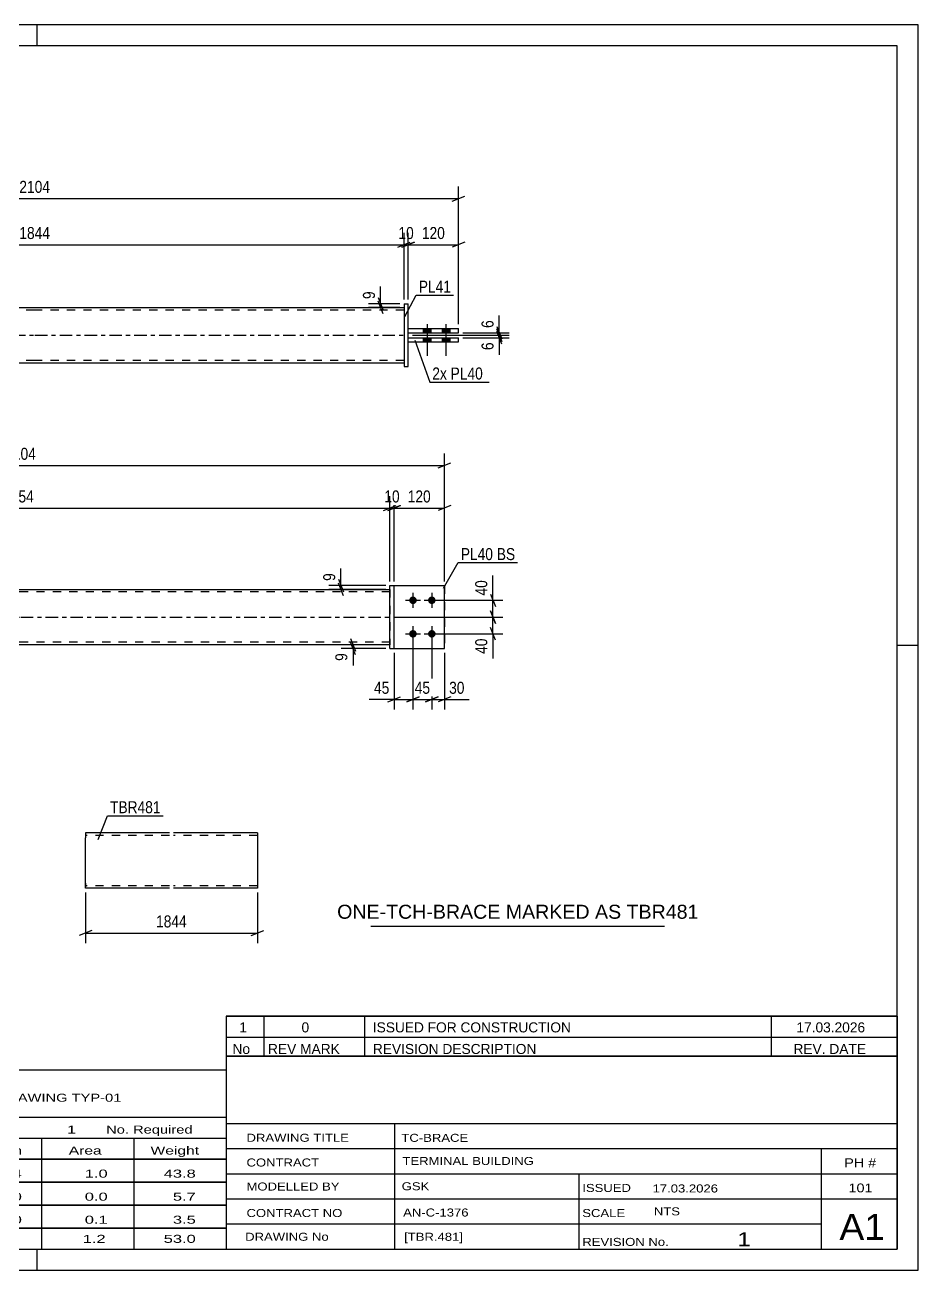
# Model space of a CAD drawing. Header units: millimetres. Extents: x 0 to 420, y 0 to 297.
# Drawn here: x 207 to 420, y 0 to 297 of the extents above; entities that cross this region are included whole.
import ezdxf

# ---------------------------------------------------------------- set-up
doc = ezdxf.new("R2010")
doc.units = ezdxf.units.MM
doc.linetypes.add('DXK_LINE_DOT2', pattern=[3.9198, 1.9599, -1.9599])
doc.linetypes.add('DXK_LINE_DOT3', pattern=[5.9187, 2.979, -0.9799, 0.9799, -0.9799])
doc.styles.add('Arial', font='ARIAL.TTF', dxfattribs={"height": 0.2})
doc.styles.add('Arial Narrow', font='ARIALN.TTF', dxfattribs={"height": 0.2})

# ---------------------------------------------------------------- blocks, each defined once
blk = doc.blocks.new('Unknown-581558151-1128')
at = {"color": 5, "linetype": 'Continuous'}
for p, q in [((420, 297), (0, 297)), ((210, 292), (210, 297)), ((420, 0), (420, 297)), ((415, 292), (5, 292)), ((415, 5), (415, 292)), ((420, 149), (415, 149)), ((5, 5), (415, 5)), ((210, 0), (210, 5)), ((0, 0), (420, 0))]:
    blk.add_line(p, q, dxfattribs=at)
blk = doc.blocks.new('Bolt-581558151-1806 - 1803')
at = {"linetype": 'Continuous'}
for points in [[(299.57, 160.66), (299.75, 160.64), (299.93, 160.58), (300.1, 160.49), (300.23, 160.36), (300.35, 160.21), (300.42, 160.04), (300.46, 159.85), (300.46, 159.67), (300.42, 159.48), (300.35, 159.31), (300.23, 159.16), (300.1, 159.03), (299.93, 158.94), (299.75, 158.88), (299.57, 158.86), (299.38, 158.88), (299.2, 158.94), (299.04, 159.03), (298.9, 159.16), (298.79, 159.31), (298.71, 159.48), (298.67, 159.67), (298.67, 159.85), (298.71, 160.04), (298.79, 160.21), (298.9, 160.36), (299.04, 160.49), (299.2, 160.58), (299.38, 160.64)], [(304.07, 160.66), (304.25, 160.64), (304.43, 160.58), (304.6, 160.49), (304.73, 160.36), (304.85, 160.21), (304.92, 160.04), (304.96, 159.85), (304.96, 159.67), (304.92, 159.48), (304.85, 159.31), (304.73, 159.16), (304.6, 159.03), (304.43, 158.94), (304.25, 158.88), (304.07, 158.86), (303.88, 158.88), (303.7, 158.94), (303.54, 159.03), (303.4, 159.16), (303.29, 159.31), (303.21, 159.48), (303.17, 159.67), (303.17, 159.85), (303.21, 160.04), (303.29, 160.21), (303.4, 160.36), (303.54, 160.49), (303.7, 160.58), (303.88, 160.64)], [(299.57, 152.66), (299.75, 152.64), (299.93, 152.58), (300.1, 152.49), (300.23, 152.36), (300.35, 152.21), (300.42, 152.04), (300.46, 151.85), (300.46, 151.67), (300.42, 151.48), (300.35, 151.31), (300.23, 151.16), (300.1, 151.03), (299.93, 150.94), (299.75, 150.88), (299.57, 150.86), (299.38, 150.88), (299.2, 150.94), (299.04, 151.03), (298.9, 151.16), (298.79, 151.31), (298.71, 151.48), (298.67, 151.67), (298.67, 151.85), (298.71, 152.04), (298.79, 152.21), (298.9, 152.36), (299.04, 152.49), (299.2, 152.58), (299.38, 152.64)], [(304.07, 152.66), (304.25, 152.64), (304.43, 152.58), (304.6, 152.49), (304.73, 152.36), (304.85, 152.21), (304.92, 152.04), (304.96, 151.85), (304.96, 151.67), (304.92, 151.48), (304.85, 151.31), (304.73, 151.16), (304.6, 151.03), (304.43, 150.94), (304.25, 150.88), (304.07, 150.86), (303.88, 150.88), (303.7, 150.94), (303.54, 151.03), (303.4, 151.16), (303.29, 151.31), (303.21, 151.48), (303.17, 151.67), (303.17, 151.85), (303.21, 152.04), (303.29, 152.21), (303.4, 152.36), (303.54, 152.49), (303.7, 152.58), (303.88, 152.64)]]:
    blk.add_hatch(color=1, dxfattribs=at).paths.add_polyline_path(points)
at = {"color": 1, "linetype": 'Continuous'}
for p, q in [((299.57, 161.56), (299.57, 157.96)), ((304.07, 161.56), (304.07, 157.96)), ((297.77, 159.76), (301.37, 159.76)), ((302.27, 159.76), (305.87, 159.76)), ((297.77, 151.76), (301.37, 151.76)), ((299.57, 153.56), (299.57, 149.96)), ((302.27, 151.76), (305.87, 151.76)), ((304.07, 153.56), (304.07, 149.96))]:
    blk.add_line(p, q, dxfattribs=at)
blk = doc.blocks.new('Part-581558151-1831 - 1803')
at = {"linetype": 'Continuous'}
blk.add_hatch(color=2, dxfattribs=at).paths.add_polyline_path([(147.97, 162.36), (147.17, 163.76), (148.77, 163.76)])
at = {"color": 2, "linetype": 'Continuous'}
for p, q in [((147.97, 162.36), (147.17, 163.76)), ((147.17, 163.76), (148.77, 163.76)), ((148.77, 163.76), (147.97, 162.36)), ((117.97, 162.36), (205.97, 162.36)), ((206.07, 162.36), (294.07, 162.36)), ((205.97, 149.16), (117.97, 149.16)), ((294.07, 149.16), (206.07, 149.16))]:
    blk.add_line(p, q, dxfattribs=at)
at = {"color": 7, "linetype": 'DXK_LINE_DOT2'}
for p, q in [((117.97, 149.16), (117.97, 162.36)), ((205.97, 161.76), (117.97, 161.76)), ((294.07, 161.76), (206.07, 161.76)), ((294.07, 162.36), (294.07, 149.16)), ((205.97, 149.76), (117.97, 149.76)), ((294.07, 149.76), (206.07, 149.76))]:
    blk.add_line(p, q, dxfattribs=at)
at = {"color": 7, "linetype": 'DXK_LINE_DOT3'}
for p, q in [((117.97, 155.76), (205.97, 155.76)), ((206.07, 155.76), (294.07, 155.76))]:
    blk.add_line(p, q, dxfattribs=at)
at = {"color": 2, "linetype": 'Continuous'}
blk.add_circle((147.97, 163.26), 1, dxfattribs=at)
blk = doc.blocks.new('Part-581558151-1836 - 1803')
at = {"color": 2, "linetype": 'Continuous'}
for p, q in [((295.07, 163.26), (307.07, 163.26)), ((307.07, 163.26), (307.07, 163.26)), ((307.07, 148.26), (307.07, 163.26)), ((295.07, 148.26), (307.07, 148.26))]:
    blk.add_line(p, q, dxfattribs=at)
at = {"color": 7, "linetype": 'DXK_LINE_DOT2'}
for p, q in [((295.07, 163.26), (307.07, 163.26)), ((295.07, 148.26), (295.07, 163.26)), ((295.07, 148.26), (295.07, 148.26)), ((295.07, 148.26), (307.07, 148.26))]:
    blk.add_line(p, q, dxfattribs=at)
blk = doc.blocks.new('Part-581558151-1841 - 1803')
at = {"color": 7, "linetype": 'DXK_LINE_DOT2'}
for p, q in [((295.07, 163.26), (307.07, 163.26)), ((295.07, 148.26), (295.07, 163.26)), ((295.07, 163.26), (307.07, 163.26)), ((307.07, 163.26), (307.07, 163.26)), ((307.07, 163.26), (307.07, 148.26)), ((295.07, 148.26), (295.07, 148.26)), ((295.07, 148.26), (307.07, 148.26)), ((295.07, 148.26), (307.07, 148.26))]:
    blk.add_line(p, q, dxfattribs=at)
blk = doc.blocks.new('Part-581558151-1842 - 1803')
at = {"color": 2, "linetype": 'Continuous'}
for p, q in [((294.07, 163.26), (295.07, 163.26)), ((294.07, 148.26), (294.07, 163.26)), ((295.07, 148.26), (295.07, 163.26)), ((294.07, 148.26), (295.07, 148.26)), ((294.07, 148.26), (295.07, 148.26))]:
    blk.add_line(p, q, dxfattribs=at)
at = {"color": 7, "linetype": 'DXK_LINE_DOT2'}
for p, q in [((294.07, 163.26), (295.07, 163.26)), ((294.07, 148.26), (294.07, 148.26)), ((295.07, 148.26), (295.07, 148.26)), ((295.07, 148.26), (295.07, 148.26))]:
    blk.add_line(p, q, dxfattribs=at)
blk = doc.blocks.new('Part-581558151-2189 - 2170')
at = {"color": 2, "linetype": 'Continuous'}
for p, q in [((297.43, 230.49), (297.43, 215.49)), ((297.43, 230.49), (298.43, 230.49)), ((298.43, 215.49), (298.43, 230.49)), ((297.43, 215.49), (298.43, 215.49)), ((297.43, 215.49), (298.43, 215.49))]:
    blk.add_line(p, q, dxfattribs=at)
at = {"color": 7, "linetype": 'DXK_LINE_DOT2'}
for p, q in [((297.43, 230.49), (297.43, 230.49)), ((297.43, 230.49), (298.43, 230.49)), ((297.43, 215.49), (297.43, 215.49)), ((298.43, 215.49), (298.43, 215.49)), ((298.43, 215.49), (298.43, 215.49))]:
    blk.add_line(p, q, dxfattribs=at)
blk = doc.blocks.new('Bolt-581558151-2173 - 2170')
at = {"linetype": 'Continuous'}
for points in [[(303.83, 224.59), (302.03, 224.59), (302.03, 223.59), (303.83, 223.59)], [(303.83, 224.59), (302.03, 224.59), (302.03, 223.59), (303.83, 223.59)], [(308.33, 224.59), (306.53, 224.59), (306.53, 223.59), (308.33, 223.59)], [(308.33, 224.59), (306.53, 224.59), (306.53, 223.59), (308.33, 223.59)], [(303.83, 222.39), (302.03, 222.39), (302.03, 221.39), (303.83, 221.39)], [(303.83, 222.39), (302.03, 222.39), (302.03, 221.39), (303.83, 221.39)], [(308.33, 222.39), (306.53, 222.39), (306.53, 221.39), (308.33, 221.39)], [(308.33, 222.39), (306.53, 222.39), (306.53, 221.39), (308.33, 221.39)]]:
    blk.add_hatch(color=1, dxfattribs=at).paths.add_polyline_path(points)
at = {"color": 1, "linetype": 'Continuous'}
for p, q in [((302.03, 224.59), (302.03, 223.59)), ((302.03, 224.59), (302.03, 223.59)), ((302.93, 225.59), (302.93, 218.09)), ((302.93, 225.59), (302.93, 218.09)), ((303.83, 224.59), (303.83, 223.59)), ((303.83, 224.59), (303.83, 223.59)), ((306.53, 224.59), (306.53, 223.59)), ((306.53, 224.59), (306.53, 223.59)), ((307.43, 225.59), (307.43, 218.09)), ((307.43, 225.59), (307.43, 218.09)), ((308.33, 224.59), (308.33, 223.59)), ((308.33, 224.59), (308.33, 223.59)), ((302.03, 222.39), (302.03, 221.39)), ((302.03, 222.39), (302.03, 221.39)), ((303.83, 222.39), (303.83, 221.39)), ((303.83, 222.39), (303.83, 221.39)), ((306.53, 222.39), (306.53, 221.39)), ((306.53, 222.39), (306.53, 221.39)), ((308.33, 222.39), (308.33, 221.39)), ((308.33, 222.39), (308.33, 221.39))]:
    blk.add_line(p, q, dxfattribs=at)
blk = doc.blocks.new('Part-581558151-2194 - 2170')
at = {"color": 2, "linetype": 'Continuous'}
for p, q in [((298.43, 224.59), (310.43, 224.59)), ((298.43, 223.59), (298.43, 224.59)), ((298.43, 223.59), (310.43, 223.59)), ((298.43, 223.59), (310.43, 223.59)), ((310.43, 223.59), (310.43, 224.59))]:
    blk.add_line(p, q, dxfattribs=at)
at = {"color": 7, "linetype": 'DXK_LINE_DOT2'}
for p, q in [((298.43, 224.59), (310.43, 224.59)), ((298.43, 223.59), (298.43, 223.59)), ((310.43, 223.59), (310.43, 223.59)), ((310.43, 223.59), (310.43, 223.59))]:
    blk.add_line(p, q, dxfattribs=at)
blk = doc.blocks.new('Part-581558151-2199 - 2170')
at = {"color": 2, "linetype": 'Continuous'}
for p, q in [((298.43, 222.39), (310.43, 222.39)), ((298.43, 221.39), (298.43, 222.39)), ((298.43, 221.39), (310.43, 221.39)), ((298.43, 221.39), (310.43, 221.39)), ((310.43, 221.39), (310.43, 222.39))]:
    blk.add_line(p, q, dxfattribs=at)
at = {"color": 7, "linetype": 'DXK_LINE_DOT2'}
for p, q in [((298.43, 222.39), (310.43, 222.39)), ((298.43, 221.39), (298.43, 221.39)), ((310.43, 221.39), (310.43, 221.39)), ((310.43, 221.39), (310.43, 221.39))]:
    blk.add_line(p, q, dxfattribs=at)
blk = doc.blocks.new('Part-581558151-2204 - 2170')
at = {"linetype": 'Continuous'}
blk.add_hatch(color=2, dxfattribs=at).paths.add_polyline_path([(151.33, 222.99), (150.53, 224.39), (152.13, 224.39)])
at = {"color": 2, "linetype": 'Continuous'}
for p, q in [((121.33, 229.59), (209.33, 229.59)), ((209.43, 229.59), (297.43, 229.59)), ((151.33, 222.99), (150.53, 224.39)), ((150.53, 224.39), (152.13, 224.39)), ((152.13, 224.39), (151.33, 222.99)), ((121.33, 216.39), (209.33, 216.39)), ((209.43, 216.39), (297.43, 216.39))]:
    blk.add_line(p, q, dxfattribs=at)
at = {"color": 7, "linetype": 'DXK_LINE_DOT2'}
for p, q in [((121.33, 229.59), (121.33, 216.39)), ((209.33, 228.99), (121.33, 228.99)), ((297.43, 228.99), (209.43, 228.99)), ((297.43, 229.59), (297.43, 216.39)), ((209.33, 216.99), (121.33, 216.99)), ((297.43, 216.99), (209.43, 216.99))]:
    blk.add_line(p, q, dxfattribs=at)
at = {"color": 7, "linetype": 'DXK_LINE_DOT3'}
for p, q in [((121.33, 222.99), (209.33, 222.99)), ((209.43, 222.99), (297.43, 222.99))]:
    blk.add_line(p, q, dxfattribs=at)
at = {"color": 2, "linetype": 'Continuous'}
blk.add_circle((151.33, 223.89), 1, dxfattribs=at)
blk = doc.blocks.new('Part-581558151-1241 - 1223')
at = {"color": 2, "linetype": 'Continuous'}
for p, q in [((221.48, 104.28), (221.48, 103.08)), ((241.48, 104.28), (221.48, 104.28)), ((262.48, 104.28), (242.48, 104.28)), ((262.48, 104.28), (262.48, 91.08)), ((221.48, 92.28), (221.48, 103.08)), ((221.48, 91.17), (221.48, 92.28)), ((221.48, 91.08), (221.48, 91.17)), ((241.48, 91.08), (221.48, 91.08)), ((262.48, 91.08), (242.48, 91.08))]:
    blk.add_line(p, q, dxfattribs=at)
at = {"color": 7, "linetype": 'DXK_LINE_DOT2'}
for p, q in [((262.48, 104.18), (262.48, 104.28)), ((241.48, 103.68), (221.48, 103.68)), ((262.48, 103.68), (242.48, 103.68)), ((221.48, 92.28), (221.48, 91.43)), ((221.48, 91.68), (221.48, 91.72)), ((241.48, 91.68), (221.48, 91.68)), ((262.48, 91.68), (242.48, 91.68)), ((262.48, 91.68), (262.48, 91.72))]:
    blk.add_line(p, q, dxfattribs=at)
blk = doc.blocks.new('StraightDimension-581558151-1933 - 1803')
at = {"color": 7, "linetype": 'Continuous'}
for p, q in [((295.07, 155.76), (321.03, 155.76)), ((318.03, 157.26), (319.23, 154.26)), ((318.63, 151.76), (318.63, 155.76)), ((305.07, 151.76), (321.03, 151.76)), ((319.23, 150.26), (318.03, 153.26))]:
    blk.add_line(p, q, dxfattribs=at)
at = {"color": 0}
blk.add_wipeout([(317.88, 151.24), (313.68, 151.24), (313.68, 146.38), (317.88, 146.38)], dxfattribs=at)
at = {"color": 7, "linetype": 'Continuous'}
blk.add_line((318.63, 151.76), (318.63, 145.85), dxfattribs=at)
blk.add_line((318.63, 151.76), (318.63, 145.85), dxfattribs=at)
at = {"color": 3, "style": 'Arial Narrow'}
blk.add_text('40', height=2.863, rotation=90.0002, dxfattribs=at).set_placement((317.28, 146.98))
blk = doc.blocks.new('StraightDimension-581558151-2126 - 1803')
at = {"color": 7, "linetype": 'Continuous'}
for p, q in [((104.97, 164.26), (104.97, 194.77)), ((307.07, 164.26), (307.07, 194.77)), ((106.47, 192.52), (103.47, 191.32)), ((104.97, 191.92), (307.07, 191.92)), ((305.57, 191.32), (308.57, 192.52))]:
    blk.add_line(p, q, dxfattribs=at)
at = {"color": 0}
blk.add_wipeout([(210.27, 192.67), (210.27, 196.87), (201.76, 196.87), (201.76, 192.67)], dxfattribs=at)
at = {"color": 3, "style": 'Arial Narrow'}
blk.add_text('2104', height=2.863, dxfattribs=at).set_placement((202.36, 193.27))
blk = doc.blocks.new('StraightDimension-581558151-1969 - 1803')
at = {"color": 7, "linetype": 'Continuous'}
for p, q in [((304.07, 150.76), (304.07, 133.71)), ((307.07, 147.26), (307.07, 133.71)), ((302.57, 135.51), (305.57, 136.71)), ((308.57, 136.71), (305.57, 135.51)), ((304.07, 136.11), (307.07, 136.11))]:
    blk.add_line(p, q, dxfattribs=at)
at = {"color": 0}
blk.add_wipeout([(312.45, 136.86), (312.45, 141.06), (307.59, 141.06), (307.59, 136.86)], dxfattribs=at)
at = {"color": 7, "linetype": 'Continuous'}
blk.add_line((307.07, 136.11), (312.97, 136.11), dxfattribs=at)
blk.add_line((307.07, 136.11), (312.97, 136.11), dxfattribs=at)
at = {"color": 3, "style": 'Arial Narrow'}
blk.add_text('30', height=2.863, dxfattribs=at).set_placement((308.19, 137.46))
blk = doc.blocks.new('StraightDimension-581558151-1906 - 1803')
at = {"color": 7, "linetype": 'Continuous'}
for p, q in [((281.78, 164.76), (282.98, 161.76)), ((282.98, 160.86), (281.78, 163.86)), ((293.07, 163.26), (279.53, 163.26)), ((293.07, 162.36), (279.53, 162.36)), ((282.38, 162.36), (282.38, 163.26))]:
    blk.add_line(p, q, dxfattribs=at)
at = {"color": 0}
blk.add_wipeout([(281.63, 166.81), (277.43, 166.81), (277.43, 163.79), (281.63, 163.79)], dxfattribs=at)
at = {"color": 7, "linetype": 'Continuous'}
blk.add_line((282.38, 163.26), (282.38, 167.34), dxfattribs=at)
blk.add_line((282.38, 163.26), (282.38, 167.34), dxfattribs=at)
at = {"color": 3, "style": 'Arial Narrow'}
blk.add_text('9', height=2.86, rotation=90.0002, dxfattribs=at).set_placement((281.03, 164.39))
blk = doc.blocks.new('StraightDimension-581558151-1851 - 1803')
at = {"color": 7, "linetype": 'Continuous'}
for p, q in [((295.07, 164.26), (295.07, 184.6)), ((307.07, 164.26), (307.07, 184.6)), ((293.57, 181.15), (296.57, 182.35)), ((295.07, 181.75), (307.07, 181.75)), ((308.57, 182.35), (305.57, 181.15))]:
    blk.add_line(p, q, dxfattribs=at)
at = {"color": 0}
blk.add_wipeout([(304.41, 182.5), (304.41, 186.7), (297.72, 186.7), (297.72, 182.5)], dxfattribs=at)
at = {"color": 3, "style": 'Arial Narrow'}
blk.add_text('120', height=2.863, dxfattribs=at).set_placement((298.32, 183.1))
blk = doc.blocks.new('StraightDimension-581558151-1867 - 1803')
at = {"color": 7, "linetype": 'Continuous'}
for p, q in [((294.07, 164.26), (294.07, 184.6)), ((295.07, 164.26), (295.07, 184.6)), ((292.57, 181.15), (295.57, 182.35)), ((296.57, 182.35), (293.57, 181.15)), ((294.07, 181.75), (295.07, 181.75))]:
    blk.add_line(p, q, dxfattribs=at)
at = {"color": 0}
blk.add_wipeout([(296.99, 182.5), (296.99, 186.7), (292.14, 186.7), (292.14, 182.5)], dxfattribs=at)
at = {"color": 3, "style": 'Arial Narrow'}
blk.add_text('10', height=2.863, dxfattribs=at).set_placement((292.74, 183.1))
blk = doc.blocks.new('StraightDimension-581558151-1878 - 1803')
at = {"color": 7, "linetype": 'Continuous'}
for p, q in [((116.97, 164.26), (116.97, 184.6)), ((294.07, 164.26), (294.07, 184.6)), ((118.47, 182.35), (115.47, 181.15)), ((116.97, 181.75), (294.07, 181.75)), ((292.57, 181.15), (295.57, 182.35))]:
    blk.add_line(p, q, dxfattribs=at)
at = {"color": 0}
blk.add_wipeout([(209.77, 182.5), (209.77, 186.7), (201.26, 186.7), (201.26, 182.5)], dxfattribs=at)
at = {"color": 3, "style": 'Arial Narrow'}
blk.add_text('1854', height=2.863, dxfattribs=at).set_placement((201.86, 183.1))
blk = doc.blocks.new('StraightDimension-581558151-1982 - 1803')
at = {"color": 7, "linetype": 'Continuous'}
for p, q in [((299.57, 150.76), (299.57, 133.71)), ((304.07, 150.76), (304.07, 133.71)), ((298.07, 135.51), (301.07, 136.71)), ((305.57, 136.71), (302.57, 135.51)), ((299.57, 136.11), (304.07, 136.11))]:
    blk.add_line(p, q, dxfattribs=at)
at = {"color": 0}
blk.add_wipeout([(304.24, 136.86), (304.24, 141.06), (299.39, 141.06), (299.39, 136.86)], dxfattribs=at)
at = {"color": 3, "style": 'Arial Narrow'}
blk.add_text('45', height=2.863, dxfattribs=at).set_placement((299.99, 137.46))
blk = doc.blocks.new('StraightDimension-581558151-1918 - 1803')
at = {"color": 7, "linetype": 'Continuous'}
for p, q in [((318.03, 161.26), (319.23, 158.26)), ((305.07, 159.76), (321.03, 159.76)), ((318.63, 155.76), (318.63, 159.76)), ((295.07, 155.76), (321.03, 155.76)), ((319.23, 154.26), (318.03, 157.26))]:
    blk.add_line(p, q, dxfattribs=at)
at = {"color": 0}
blk.add_wipeout([(317.88, 165.14), (313.68, 165.14), (313.68, 160.29), (317.88, 160.29)], dxfattribs=at)
at = {"color": 7, "linetype": 'Continuous'}
blk.add_line((318.63, 159.76), (318.63, 165.67), dxfattribs=at)
blk.add_line((318.63, 159.76), (318.63, 165.67), dxfattribs=at)
at = {"color": 3, "style": 'Arial Narrow'}
blk.add_text('40', height=2.863, rotation=90.0002, dxfattribs=at).set_placement((317.28, 160.89))
blk = doc.blocks.new('StraightDimension-581558151-1992 - 1803')
at = {"color": 7, "linetype": 'Continuous'}
for p, q in [((299.57, 150.76), (299.57, 133.71)), ((295.07, 147.26), (295.07, 133.71)), ((293.57, 135.51), (296.57, 136.71)), ((301.07, 136.71), (298.07, 135.51)), ((295.07, 136.11), (299.57, 136.11))]:
    blk.add_line(p, q, dxfattribs=at)
at = {"color": 0}
blk.add_wipeout([(294.54, 136.86), (294.54, 141.06), (289.68, 141.06), (289.68, 136.86)], dxfattribs=at)
at = {"color": 7, "linetype": 'Continuous'}
blk.add_line((295.07, 136.11), (289.16, 136.11), dxfattribs=at)
blk.add_line((295.07, 136.11), (289.16, 136.11), dxfattribs=at)
at = {"color": 3, "style": 'Arial Narrow'}
blk.add_text('45', height=2.863, dxfattribs=at).set_placement((290.28, 137.46))
blk = doc.blocks.new('StraightDimension-581558151-2009 - 1803')
at = {"color": 7, "linetype": 'Continuous'}
for p, q in [((293.07, 149.16), (282.42, 149.16)), ((284.67, 150.66), (285.87, 147.66)), ((285.87, 146.76), (284.67, 149.76)), ((285.27, 148.26), (285.27, 149.16)), ((293.07, 148.26), (282.42, 148.26))]:
    blk.add_line(p, q, dxfattribs=at)
at = {"color": 0}
blk.add_wipeout([(284.52, 147.74), (280.32, 147.74), (280.32, 144.71), (284.52, 144.71)], dxfattribs=at)
at = {"color": 7, "linetype": 'Continuous'}
blk.add_line((285.27, 148.26), (285.27, 144.18), dxfattribs=at)
blk.add_line((285.27, 148.26), (285.27, 144.18), dxfattribs=at)
at = {"color": 3, "style": 'Arial Narrow'}
blk.add_text('9', height=2.86, rotation=90.0002, dxfattribs=at).set_placement((283.92, 145.31))
blk = doc.blocks.new('StraightDimension-581558151-2249 - 2170')
at = {"color": 7, "linetype": 'Continuous'}
for p, q in [((297.43, 231.49), (297.43, 247.43)), ((298.43, 231.49), (298.43, 247.43)), ((295.93, 243.98), (298.93, 245.18)), ((299.93, 245.18), (296.93, 243.98)), ((297.43, 244.58), (298.43, 244.58))]:
    blk.add_line(p, q, dxfattribs=at)
at = {"color": 0}
blk.add_wipeout([(300.36, 245.33), (300.36, 249.53), (295.5, 249.53), (295.5, 245.33)], dxfattribs=at)
at = {"color": 3, "style": 'Arial Narrow'}
blk.add_text('10', height=2.863, dxfattribs=at).set_placement((296.1, 245.93))
blk = doc.blocks.new('StraightDimension-581558151-2208 - 2170')
at = {"color": 7, "linetype": 'Continuous'}
for p, q in [((108.33, 225.59), (108.33, 258.44)), ((310.43, 225.59), (310.43, 258.44)), ((109.83, 256.19), (106.83, 254.99)), ((108.33, 255.59), (310.43, 255.59)), ((308.93, 254.99), (311.93, 256.19))]:
    blk.add_line(p, q, dxfattribs=at)
at = {"color": 0}
blk.add_wipeout([(213.64, 256.34), (213.64, 260.54), (205.12, 260.54), (205.12, 256.34)], dxfattribs=at)
at = {"color": 3, "style": 'Arial Narrow'}
blk.add_text('2104', height=2.863, dxfattribs=at).set_placement((205.72, 256.94))
blk = doc.blocks.new('StraightDimension-581558151-2239 - 2170')
at = {"color": 7, "linetype": 'Continuous'}
for p, q in [((121.33, 231.49), (121.33, 247.43)), ((297.43, 231.49), (297.43, 247.43)), ((122.83, 245.18), (119.83, 243.98)), ((121.33, 244.58), (297.43, 244.58)), ((295.93, 243.98), (298.93, 245.18))]:
    blk.add_line(p, q, dxfattribs=at)
at = {"color": 0}
blk.add_wipeout([(213.64, 245.33), (213.64, 249.53), (205.12, 249.53), (205.12, 245.33)], dxfattribs=at)
at = {"color": 3, "style": 'Arial Narrow'}
blk.add_text('1844', height=2.863, dxfattribs=at).set_placement((205.72, 245.93))
blk = doc.blocks.new('StraightDimension-581558151-2259 - 2170')
at = {"color": 7, "linetype": 'Continuous'}
for p, q in [((298.43, 231.49), (298.43, 247.43)), ((310.43, 225.59), (310.43, 247.43)), ((296.93, 243.98), (299.93, 245.18)), ((298.43, 244.58), (310.43, 244.58)), ((311.93, 245.18), (308.93, 243.98))]:
    blk.add_line(p, q, dxfattribs=at)
at = {"color": 0}
blk.add_wipeout([(307.77, 245.33), (307.77, 249.53), (301.09, 249.53), (301.09, 245.33)], dxfattribs=at)
at = {"color": 3, "style": 'Arial Narrow'}
blk.add_text('120', height=2.863, dxfattribs=at).set_placement((301.69, 245.93))
blk = doc.blocks.new('StraightDimension-581558151-2347 - 2170')
at = {"color": 7, "linetype": 'Continuous'}
for p, q in [((291.25, 231.99), (292.45, 228.99)), ((296.43, 230.49), (289, 230.49)), ((296.43, 229.59), (289, 229.59)), ((292.45, 228.09), (291.25, 231.09)), ((291.85, 229.59), (291.85, 230.49))]:
    blk.add_line(p, q, dxfattribs=at)
at = {"color": 0}
blk.add_wipeout([(291.1, 234.04), (286.9, 234.04), (286.9, 231.01), (291.1, 231.01)], dxfattribs=at)
at = {"color": 7, "linetype": 'Continuous'}
blk.add_line((291.85, 230.49), (291.85, 234.57), dxfattribs=at)
blk.add_line((291.85, 230.49), (291.85, 234.57), dxfattribs=at)
at = {"color": 3, "style": 'Arial Narrow'}
blk.add_text('9', height=2.86, rotation=90.0002, dxfattribs=at).set_placement((290.5, 231.61))
blk = doc.blocks.new('StraightDimension-581558151-2328 - 2170')
at = {"color": 7, "linetype": 'Continuous'}
for p, q in [((299.43, 222.99), (322.53, 222.99)), ((319.53, 224.49), (320.73, 221.49)), ((320.73, 220.89), (319.53, 223.89)), ((320.13, 222.39), (320.13, 222.99)), ((311.43, 222.39), (322.53, 222.39))]:
    blk.add_line(p, q, dxfattribs=at)
at = {"color": 0}
blk.add_wipeout([(319.38, 221.87), (315.18, 221.87), (315.18, 218.84), (319.38, 218.84)], dxfattribs=at)
at = {"color": 7, "linetype": 'Continuous'}
blk.add_line((320.13, 222.39), (320.13, 218.31), dxfattribs=at)
blk.add_line((320.13, 222.39), (320.13, 218.31), dxfattribs=at)
at = {"color": 3, "style": 'Arial Narrow'}
blk.add_text('6', height=2.86, rotation=90.0002, dxfattribs=at).set_placement((318.78, 219.44))
blk = doc.blocks.new('StraightDimension-581558151-2337 - 2170')
at = {"color": 7, "linetype": 'Continuous'}
for p, q in [((299.43, 222.99), (322.53, 222.99)), ((311.43, 223.59), (322.53, 223.59)), ((319.53, 225.09), (320.73, 222.09)), ((320.73, 221.49), (319.53, 224.49)), ((320.13, 222.99), (320.13, 223.59))]:
    blk.add_line(p, q, dxfattribs=at)
at = {"color": 0}
blk.add_wipeout([(319.38, 227.14), (315.18, 227.14), (315.18, 224.12), (319.38, 224.12)], dxfattribs=at)
at = {"color": 7, "linetype": 'Continuous'}
blk.add_line((320.13, 223.59), (320.13, 227.67), dxfattribs=at)
blk.add_line((320.13, 223.59), (320.13, 227.67), dxfattribs=at)
at = {"color": 3, "style": 'Arial Narrow'}
blk.add_text('6', height=2.86, rotation=90.0002, dxfattribs=at).set_placement((318.78, 224.72))
blk = doc.blocks.new('StraightDimension-581558151-1323 - 1223')
at = {"color": 7, "linetype": 'Continuous'}
for p, q in [((221.48, 90.08), (221.48, 77.98)), ((262.48, 90.08), (262.48, 77.98)), ((222.98, 80.98), (219.98, 79.78)), ((221.48, 80.38), (262.48, 80.38)), ((260.98, 79.78), (263.98, 80.98))]:
    blk.add_line(p, q, dxfattribs=at)
at = {"color": 0}
blk.add_wipeout([(246.23, 81.13), (246.23, 85.33), (237.72, 85.33), (237.72, 81.13)], dxfattribs=at)
at = {"color": 3, "style": 'Arial Narrow'}
blk.add_text('1844', height=2.863, dxfattribs=at).set_placement((238.32, 81.73))
blk = doc.blocks.new('Unknown-581558151-3932')
at = {"color": 7, "linetype": 'Continuous'}
for p, q in [((255, 51.05), (255, 5)), ((255, 51.05), (415, 51.05)), ((415, 51), (415, 5)), ((255, 35), (415, 35)), ((295.14, 35), (295.14, 5)), ((255, 29), (415, 29)), ((397, 5.05), (397, 29.05)), ((255, 23), (415, 23)), ((339.14, 23), (339.14, 5)), ((255, 17), (415, 17)), ((255, 11), (397, 11)), ((255, 5), (415, 5))]:
    blk.add_line(p, q, dxfattribs=at)
at = {"color": 7, "style": 'Arial Narrow'}
for s, height, width, p in [('DRAWING TITLE', 1.9089, 1.425378, (259.88, 30.61)), ('TC-BRACE', 1.909, 1.425378, (296.81, 30.59)), ('TERMINAL BUILDING', 1.9089, 1.425378, (297.06, 25.07)), ('CONTRACT', 1.909, 1.425378, (259.88, 24.71)), ('MODELLED BY', 1.9089, 1.425378, (259.88, 18.98)), ('GSK', 1.909, 1.425378, (296.88, 19.04)), ('ISSUED', 1.909, 1.425378, (339.94, 18.64)), ('17.03.2026', 1.909, 1.425378, (356.69, 18.52)), ('CONTRACT NO', 1.9089, 1.425378, (259.88, 12.66)), ('AN-C-1376', 1.909, 1.425378, (297.23, 12.78)), ('SCALE', 1.909, 1.425378, (339.94, 12.65)), ('A1', 6.204, 1.25, (401.24, 7.2)), ('DRAWING No', 1.909, 1.425378, (259.56, 7)), ('[TBR.481]', 1.909, 1.425378, (297.46, 6.99)), ('1', 3.34, 1.5, (376.91, 5.68)), ('REVISION No.', 1.9089, 1.425378, (339.94, 5.77))]:
    blk.add_text(s, height=height, dxfattribs=dict(at, width=width)).set_placement(p)
at = {"color": 7, "linetype": 'Continuous', "style": 'Arial Narrow'}
for s, height, width, p in [('PH #', 2.1, 1.42538, (402.4, 24.55)), ('101', 2.1, 1.42538, (403.41, 18.55)), ('NTS', 1.909, 1.425378, (357, 13.05))]:
    blk.add_text(s, height=height, dxfattribs=dict(at, width=width)).set_placement(p)
blk = doc.blocks.new('Unknown-581558151-3933')
at = {"color": 7, "linetype": 'Continuous'}
for p, q in [((255, 60.55), (415, 60.55)), ((415, 60.55), (255, 60.55)), ((255, 60.55), (255, 55.55)), ((264, 60.55), (264, 55.55)), ((288, 60.55), (288, 55.55)), ((385, 60.55), (385, 55.55)), ((415, 60.55), (415, 55.55)), ((255, 55.55), (415, 55.55)), ((255, 55.55), (255, 51.05)), ((255, 55.55), (415, 55.55)), ((264, 55.55), (264, 51.05)), ((288, 55.55), (288, 51.05)), ((385, 55.55), (385, 51.05)), ((415, 55.55), (415, 51.05)), ((415, 51.05), (255, 51.05))]:
    blk.add_line(p, q, dxfattribs=at)
at = {"color": 7, "linetype": 'Continuous', "style": 'Arial Narrow'}
for s, height, width, p in [('1', 2.39, 1.196471, (258.16, 56.7)), ('0', 2.39, 1.196471, (273, 56.7)), ('ISSUED FOR CONSTRUCTION', 2.3861, 1.196471, (290, 56.7)), ('17.03.2026', 2.386, 1.196471, (391, 56.7)), ('No', 2.386, 1.2, (256.54, 51.55)), ('REV MARK', 2.386, 1.2, (265, 51.55)), ('REVISION DESCRIPTION', 2.3861, 1.2, (290, 51.55)), ('REV. DATE', 2.386, 1.2, (390.28, 51.55))]:
    blk.add_text(s, height=height, dxfattribs=dict(at, width=width)).set_placement(p)
blk = doc.blocks.new('Unknown-581558151-3934')
at = {"color": 7, "linetype": 'Continuous'}
for p, q in [((95, 47.75), (255, 47.75)), ((95, 36.5), (95, 47.75)), ((255, 47.75), (255, 36.5)), ((95, 36.5), (255, 36.5)), ((95, 36.5), (95, 31.5)), ((255, 36.5), (255, 31.5)), ((95, 31.5), (255, 31.5)), ((95, 31.5), (95, 26.5)), ((119, 31.5), (119, 26.5)), ((154.5, 31.5), (154.5, 26.5)), ((180.5, 31.5), (180.5, 26.5)), ((193.5, 31.5), (193.5, 26.5)), ((211, 31.5), (211, 26.5)), ((233, 31.5), (233, 26.5)), ((255, 31.5), (255, 26.5)), ((95, 26.5), (255, 26.5)), ((95, 26.45), (95, 21.05)), ((95, 26.45), (255, 26.45)), ((119, 26.5), (119, 21)), ((154.5, 26.5), (154.5, 21)), ((180.5, 26.5), (180.5, 21)), ((193.5, 26.5), (193.5, 21)), ((211, 26.5), (211, 21)), ((233, 26.5), (233, 21)), ((255, 26.45), (255, 21.05)), ((95, 21.05), (255, 21.05)), ((95, 20.95), (95, 15.55)), ((95, 20.95), (255, 20.95)), ((119, 21), (119, 15.5)), ((154.5, 21), (154.5, 15.5)), ((180.5, 21), (180.5, 15.5)), ((193.5, 21), (193.5, 15.5)), ((211, 21), (211, 15.5)), ((233, 21), (233, 15.5)), ((255, 20.95), (255, 15.55)), ((95, 15.55), (255, 15.55)), ((95, 15.45), (95, 10.05)), ((95, 15.45), (255, 15.45)), ((119, 15.5), (119, 10)), ((154.5, 15.5), (154.5, 10)), ((180.5, 15.5), (180.5, 10)), ((193.5, 15.5), (193.5, 10)), ((211, 15.5), (211, 10)), ((233, 15.5), (233, 10)), ((255, 15.45), (255, 10.05)), ((95, 10.05), (255, 10.05)), ((95, 10), (255, 10)), ((95, 10), (95, 5)), ((211, 10), (211, 5)), ((233, 10), (233, 5)), ((255, 10), (255, 5)), ((95, 5), (255, 5))]:
    blk.add_line(p, q, dxfattribs=at)
at = {"color": 7, "style": 'Arial Narrow'}
for s, height, width, p in [('GENERAL NOTES & WELD DETAILS :', 2.8633, 1.4, (96.15, 40.06)), ('REFER TYP DRAWING TYP-01', 1.9089, 1.6, (179.7, 40.16)), ("MATERIAL LIST FOR ASSEMBLY MK'D", 1.9089, 1.6, (96.15, 32.56)), ('TBR481', 1.909, 1.794707, (187.59, 32.47)), ('1', 1.91, 1.794707, (217.08, 32.56)), ('No. Required', 1.9089, 1.6, (226.41, 32.56)), ('Mark', 1.909, 1.7, (96.34, 27.5)), ('Profile', 1.909, 1.7, (129.41, 27.5)), ('Material', 1.909, 1.7, (159.54, 27.56)), ('No.', 1.909, 1.7, (184.5, 27.56)), ('Length', 1.909, 1.7, (195, 27.56)), ('Area', 1.909, 1.7, (217.5, 27.56)), ('Weight', 1.909, 1.7, (237, 27.56))]:
    blk.add_text(s, height=height, dxfattribs=dict(at, width=width)).set_placement(p)
at = {"color": 7, "linetype": 'Continuous', "style": 'Arial Narrow'}
for s, height, width, p in [('TBR481', 1.909, 1.794707, (96.5, 22.06)), ('SHS132*6', 1.909, 1.794707, (121, 22.06)), ('E350', 1.909, 1.794707, (160.74, 22.06)), ('1', 1.91, 1.794707, (184.86, 22.06)), ('1844', 1.909, 1.794707, (197.58, 22.06)), ('1.0', 1.909, 1.794707, (221.32, 22.06)), ('43.8', 1.909, 1.794707, (240.14, 22.06)), ('PL40', 1.909, 1.794707, (96.5, 16.56)), ('PL10*120', 1.909, 1.794707, (121, 16.56)), ('E350', 1.909, 1.794707, (160.74, 16.56)), ('4', 1.91, 1.794707, (184.86, 16.56)), ('150', 1.909, 1.794707, (199.77, 16.56)), ('0.0', 1.909, 1.794707, (221.32, 16.56)), ('5.7', 1.909, 1.794707, (242.33, 16.56)), ('PL41', 1.909, 1.794707, (96.5, 11.06)), ('PL10*150', 1.909, 1.794707, (121, 11.06)), ('E350', 1.909, 1.794707, (160.74, 11.06)), ('2', 1.91, 1.794707, (184.86, 11.06)), ('150', 1.909, 1.794707, (199.77, 11.06)), ('0.1', 1.909, 1.794707, (221.32, 11.06)), ('3.5', 1.909, 1.794707, (242.33, 11.06)), ('Total', 1.909, 1.7, (197.33, 6.5)), ('1.2', 1.909, 1.794707, (220.83, 6.5)), ('53.0', 1.909, 1.794707, (240.14, 6.5))]:
    blk.add_text(s, height=height, dxfattribs=dict(at, width=width)).set_placement(p)
blk = doc.blocks.new('Unknown-581558151-3935')
at = {"color": 7, "linetype": 'Continuous'}
blk.add_line((289.5, 82.05), (359.5, 82.05), dxfattribs=at)
at = {"color": 7, "style": 'Arial'}
blk.add_text('ONE-TCH-BRACE MARKED AS TBR481', height=3.3428, dxfattribs=at).set_placement((281.49, 83.8))
blk = doc.blocks.new('MarkSet-581558151-2161 - 1803')
at = {"color": 0}
blk.add_wipeout([(318.65, 169.35), (318.65, 172.35), (310.97, 172.35), (310.97, 169.35)], dxfattribs=at)
blk.add_wipeout([(318.65, 169.35), (318.65, 172.35), (310.97, 172.35), (310.97, 169.35)], dxfattribs=at)
at = {"color": 30, "linetype": 'Continuous'}
blk.add_line((306.87, 162.68), (310.37, 168.75), dxfattribs=at)
at = {"color": 0}
blk.add_wipeout([(323.93, 169.35), (323.93, 172.35), (319.55, 172.35), (319.55, 169.35)], dxfattribs=at)
blk.add_wipeout([(323.93, 169.35), (323.93, 172.35), (319.55, 172.35), (319.55, 169.35)], dxfattribs=at)
at = {"color": 30, "linetype": 'Continuous'}
blk.add_line((310.37, 168.75), (324.53, 168.75), dxfattribs=at)
at = {"color": 3, "style": 'Arial Narrow'}
for s, p in [('PL40', (310.97, 169.35)), ('BS', (319.55, 169.35))]:
    blk.add_text(s, height=2.863, dxfattribs=at).set_placement(p)
blk = doc.blocks.new('Mark-581558151-2185 - 2170')
at = {"color": 0}
blk.add_wipeout([(308.62, 233.14), (308.62, 236.14), (300.95, 236.14), (300.95, 233.14)], dxfattribs=at)
blk.add_wipeout([(308.62, 233.14), (308.62, 236.14), (300.95, 236.14), (300.95, 233.14)], dxfattribs=at)
at = {"color": 30, "linetype": 'Continuous'}
for p, q in [((297.66, 227.46), (300.35, 232.54)), ((300.35, 232.54), (309.22, 232.54))]:
    blk.add_line(p, q, dxfattribs=at)
at = {"color": 3, "style": 'Arial Narrow'}
blk.add_text('PL41', height=2.863, dxfattribs=at).set_placement((300.95, 233.14))
blk = doc.blocks.new('MarkSet-581558151-2385 - 2170')
at = {"color": 0}
blk.add_wipeout([(307.65, 212.42), (307.65, 215.42), (304.18, 215.42), (304.18, 212.42)], dxfattribs=at)
blk.add_wipeout([(307.65, 212.42), (307.65, 215.42), (304.18, 215.42), (304.18, 212.42)], dxfattribs=at)
at = {"color": 30, "linetype": 'Continuous'}
blk.add_line((300.05, 221.84), (303.58, 211.82), dxfattribs=at)
at = {"color": 0}
blk.add_wipeout([(316.23, 212.42), (316.23, 215.42), (308.55, 215.42), (308.55, 212.42)], dxfattribs=at)
blk.add_wipeout([(316.23, 212.42), (316.23, 215.42), (308.55, 215.42), (308.55, 212.42)], dxfattribs=at)
at = {"color": 30, "linetype": 'Continuous'}
blk.add_line((303.58, 211.82), (317.73, 211.82), dxfattribs=at)
at = {"color": 3, "style": 'Arial Narrow'}
for s, p in [('2x', (304.18, 212.42)), ('PL40', (308.55, 212.42))]:
    blk.add_text(s, height=2.863, dxfattribs=at).set_placement(p)
blk = doc.blocks.new('Mark-581558151-1236 - 1223')
at = {"color": 0}
blk.add_wipeout([(239.4, 108.98), (239.4, 111.98), (227.34, 111.98), (227.34, 108.98)], dxfattribs=at)
blk.add_wipeout([(239.4, 108.98), (239.4, 111.98), (227.34, 111.98), (227.34, 108.98)], dxfattribs=at)
at = {"color": 30, "linetype": 'Continuous'}
for p, q in [((224.51, 102.73), (226.74, 108.38)), ((226.74, 108.38), (240, 108.38))]:
    blk.add_line(p, q, dxfattribs=at)
at = {"color": 3, "style": 'Arial Narrow'}
blk.add_text('TBR481', height=2.863, dxfattribs=at).set_placement((227.34, 108.98))

msp = doc.modelspace()

# ---------------------------------------------------------------- block references
for name in ['Unknown-581558151-1128', 'Part-581558151-2204 - 2170', 'Part-581558151-2189 - 2170', 'Part-581558151-2194 - 2170', 'Bolt-581558151-2173 - 2170', 'Part-581558151-2199 - 2170', 'Part-581558151-1831 - 1803', 'Part-581558151-1842 - 1803', 'Part-581558151-1836 - 1803', 'Part-581558151-1841 - 1803', 'Bolt-581558151-1806 - 1803', 'Part-581558151-1241 - 1223', 'Unknown-581558151-3935', 'Unknown-581558151-3933', 'Unknown-581558151-3932', 'Unknown-581558151-3934']:
    msp.add_blockref(name, (0, 0))

# ---------------------------------------------------------------- next in the draw order: block references
for name in ['StraightDimension-581558151-2249 - 2170', 'StraightDimension-581558151-2126 - 1803', 'StraightDimension-581558151-1933 - 1803', 'Mark-581558151-1236 - 1223', 'StraightDimension-581558151-1323 - 1223']:
    msp.add_blockref(name, (0, 0))

# ---------------------------------------------------------------- next in the draw order: block references
for name in ['StraightDimension-581558151-2208 - 2170', 'StraightDimension-581558151-1906 - 1803', 'StraightDimension-581558151-1969 - 1803']:
    msp.add_blockref(name, (0, 0))

# ---------------------------------------------------------------- next in the draw order: block references
for name in ['StraightDimension-581558151-2239 - 2170', 'StraightDimension-581558151-1851 - 1803', 'StraightDimension-581558151-1982 - 1803']:
    msp.add_blockref(name, (0, 0))

# ---------------------------------------------------------------- next in the draw order: block references
for name in ['StraightDimension-581558151-2259 - 2170', 'StraightDimension-581558151-1867 - 1803', 'StraightDimension-581558151-1992 - 1803']:
    msp.add_blockref(name, (0, 0))

# ---------------------------------------------------------------- next in the draw order: block references
for name in ['StraightDimension-581558151-2347 - 2170', 'StraightDimension-581558151-2328 - 2170', 'StraightDimension-581558151-1878 - 1803', 'StraightDimension-581558151-2009 - 1803']:
    msp.add_blockref(name, (0, 0))

# ---------------------------------------------------------------- next in the draw order: block references
for name in ['StraightDimension-581558151-2337 - 2170', 'StraightDimension-581558151-1918 - 1803']:
    msp.add_blockref(name, (0, 0))

# ---------------------------------------------------------------- next in the draw order: block references
for name in ['Mark-581558151-2185 - 2170', 'MarkSet-581558151-2385 - 2170', 'MarkSet-581558151-2161 - 1803']:
    msp.add_blockref(name, (0, 0))

doc.saveas('drawing.dxf')
